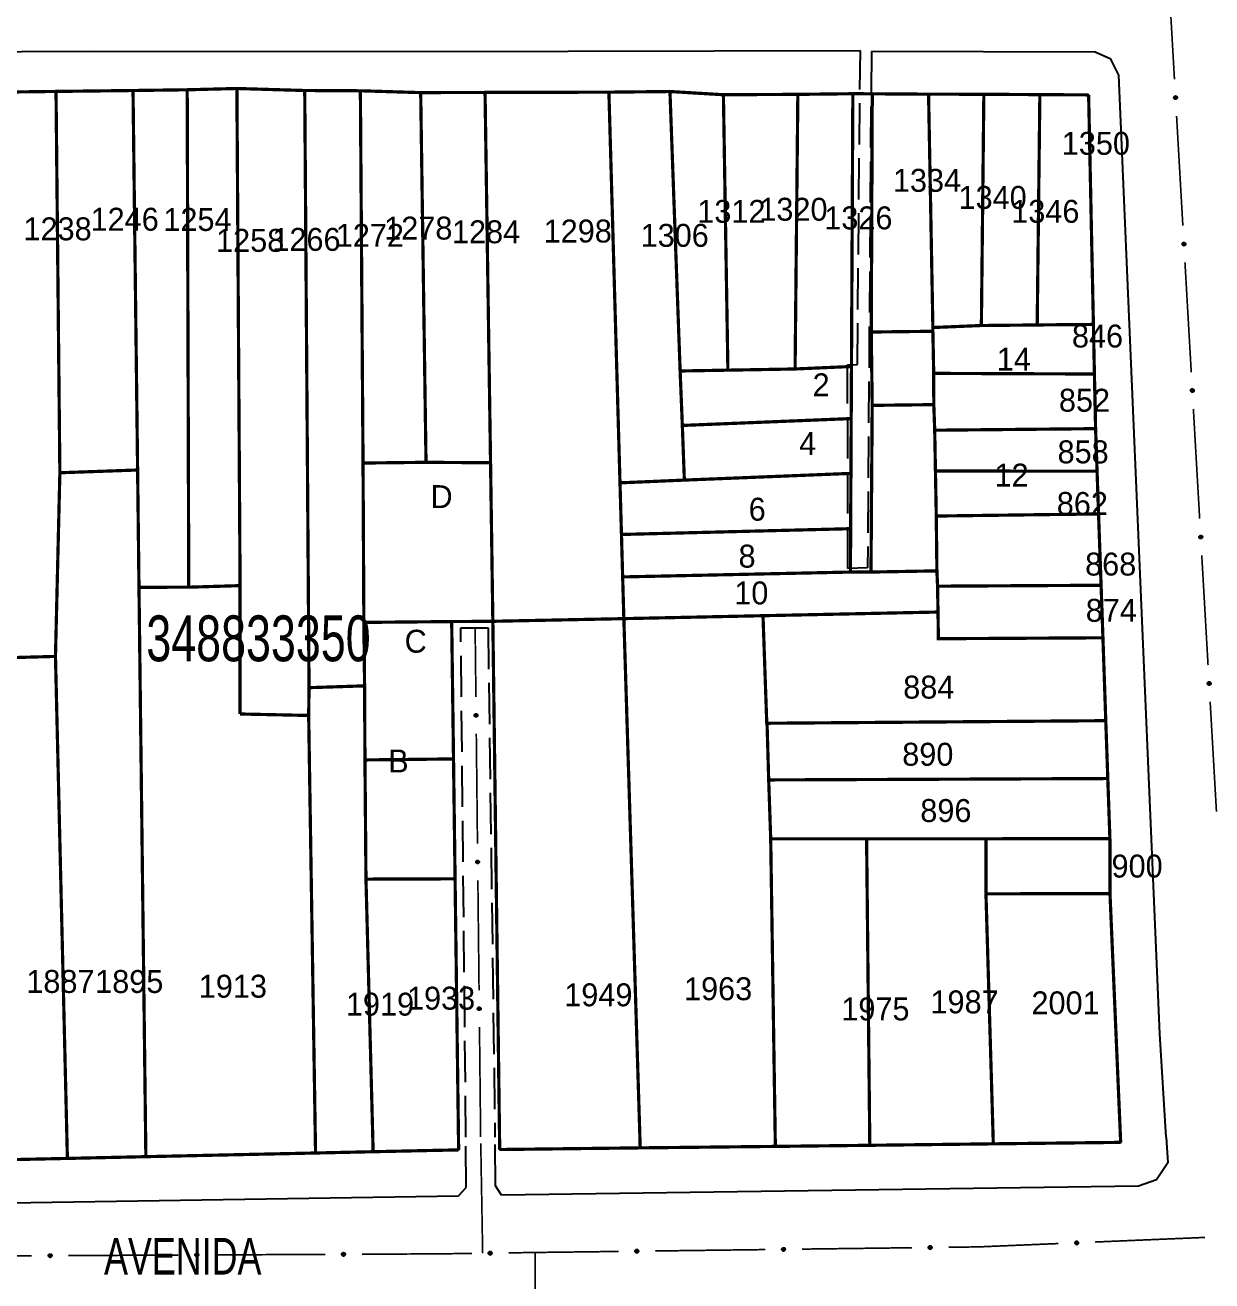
# Model space of a CAD drawing. Extents: x 202481 to 204056, y 4838981 to 4840330.
# Drawn here: x 202602.3 to 202731.7, y 4839881.9 to 4840018.8 of the extents above; entities that cross this region are included whole.
import ezdxf
from ezdxf.enums import TextEntityAlignment as Align

# ---------------------------------------------------------------- set-up
doc = ezdxf.new("R2010")
doc.units = 0
doc.header["$LTSCALE"] = 1.5
doc.header["$MEASUREMENT"] = 0
doc.linetypes.add('TRACO_11', pattern=[8, 3, -1, 3, -1])
for name, color, linetype in [('CD_MALHA_LOTES', 7, 'CONTINUOUS'), ('CD_TXT_QUADRA', 7, 'CONTINUOUS'), ('RU-QUADRA', 210, 'CONTINUOUS'), ('SV-EIXO-RUA-PAV', 20, 'CONTINUOUS'), ('SV-RUA-PAVIM', 7, 'CONTINUOUS'), ('SV-TXT-RUA-PAV', 7, 'CONTINUOUS'), ('Th_NmrPort', 1, 'CONTINUOUS')]:
    doc.layers.add(name, color=color, linetype=linetype)
doc.styles.add('ARIAL', font='ARIAL.SHX')

msp = doc.modelspace()

# ---------------------------------------------------------------- linework, layer by layer
at = {"layer": 'CD_MALHA_LOTES', "linetype": 'Continuous', "const_width": 0.35, "flags": 128}
for points in [[(202597.74, 4840011.49), (202605.63, 4840011.59)], [(202605.63, 4840011.59), (202614.03, 4840011.69)], [(202606.05, 4839970), (202605.63, 4840011.59)], [(202614.03, 4840011.69), (202619.94, 4840011.77)], [(202614.53, 4839970.3), (202614.03, 4840011.69)], [(202619.94, 4840011.77), (202625.36, 4840011.91)], [(202620.11, 4839957.52), (202619.94, 4840011.77)], [(202625.71, 4839957.69), (202625.36, 4840011.91)], [(202625.36, 4840011.91), (202632.76, 4840011.69)], [(202633.23, 4839946.56), (202632.76, 4840011.69)], [(202632.76, 4840011.69), (202638.83, 4840011.66)], [(202639.12, 4839971.06), (202638.83, 4840011.66)], [(202638.83, 4840011.66), (202645.41, 4840011.46)], [(202645.41, 4840011.46), (202652.43, 4840011.48)], [(202645.99, 4839971.14), (202645.41, 4840011.46)], [(202652.43, 4840011.48), (202665.94, 4840011.51)], [(202653.03, 4839971.09), (202652.43, 4840011.48)], [(202665.94, 4840011.51), (202672.6, 4840011.58)], [(202667.15, 4839968.9), (202665.94, 4840011.51)], [(202673.71, 4839981.1), (202672.6, 4840011.58)], [(202672.6, 4840011.58), (202678.43, 4840011.23)], [(202678.43, 4840011.23), (202686.55, 4840011.27)], [(202678.92, 4839981.19), (202678.43, 4840011.23)], [(202686.25, 4839981.32), (202686.55, 4840011.27)], [(202686.55, 4840011.27), (202692.55, 4840011.34)], [(202692.4, 4839981.59), (202692.55, 4840011.34)], [(202692.55, 4840011.34), (202694.67, 4840011.33)], [(202694.56, 4839985.35), (202694.67, 4840011.33)], [(202694.67, 4840011.33), (202700.81, 4840011.29)], [(202700.81, 4840011.29), (202701.28, 4839985.84)], [(202700.81, 4840011.29), (202706.84, 4840011.28)], [(202706.57, 4839986.06), (202706.84, 4840011.28)], [(202706.84, 4840011.28), (202712.95, 4840011.24)], [(202712.66, 4839986.12), (202712.95, 4840011.24)], [(202718.27, 4840011.21), (202712.95, 4840011.24)], [(202718.27, 4840011.21), (202718.79, 4839986.18)], [(202701.28, 4839985.43), (202694.56, 4839985.35)], [(202694.66, 4839977.35), (202694.56, 4839985.35)], [(202701.28, 4839985.84), (202706.57, 4839986.06)], [(202701.28, 4839985.84), (202701.28, 4839985.43)], [(202701.37, 4839980.84), (202701.28, 4839985.43)], [(202712.66, 4839986.12), (202706.57, 4839986.06)], [(202718.79, 4839986.18), (202712.66, 4839986.12)], [(202718.79, 4839986.18), (202718.9, 4839980.77)], [(202673.71, 4839981.1), (202678.92, 4839981.19)], [(202673.95, 4839975.16), (202673.71, 4839981.1)], [(202686.25, 4839981.32), (202678.92, 4839981.19)], [(202692.4, 4839981.59), (202686.25, 4839981.32)], [(202692.37, 4839975.91), (202692.4, 4839981.59)], [(202701.37, 4839980.84), (202718.9, 4839980.77)], [(202701.38, 4839977.43), (202701.37, 4839980.84)], [(202718.9, 4839980.77), (202719.03, 4839974.81)], [(202694.53, 4839959.17), (202694.66, 4839977.35)], [(202701.38, 4839977.43), (202694.66, 4839977.35)], [(202701.48, 4839974.64), (202701.38, 4839977.43)], [(202673.95, 4839975.16), (202692.37, 4839975.91)], [(202692.34, 4839969.93), (202692.37, 4839975.91)], [(202674.17, 4839969.2), (202673.95, 4839975.16)], [(202701.48, 4839974.64), (202719.03, 4839974.81)], [(202701.56, 4839970.19), (202701.48, 4839974.64)], [(202719.03, 4839974.81), (202719.19, 4839970.17)], [(202614.53, 4839970.3), (202606.05, 4839970)], [(202614.68, 4839957.51), (202614.53, 4839970.3)], [(202639.12, 4839971.06), (202645.99, 4839971.14)], [(202639.21, 4839953.68), (202639.12, 4839971.06)], [(202653.03, 4839971.09), (202645.99, 4839971.14)], [(202653.28, 4839953.8), (202653.03, 4839971.09)], [(202701.56, 4839970.19), (202719.19, 4839970.17)], [(202701.65, 4839965.28), (202701.56, 4839970.19)], [(202719.19, 4839970.17), (202719.35, 4839965.51)], [(202605.57, 4839949.97), (202606.05, 4839970)], [(202667.15, 4839968.9), (202674.17, 4839969.2)], [(202667.31, 4839963.27), (202667.15, 4839968.9)], [(202692.34, 4839969.93), (202674.17, 4839969.2)], [(202692.31, 4839963.9), (202692.34, 4839969.93)], [(202701.65, 4839965.28), (202719.35, 4839965.51)], [(202701.72, 4839959.3), (202701.65, 4839965.28)], [(202719.35, 4839965.51), (202719.63, 4839957.73)], [(202667.31, 4839963.27), (202692.31, 4839963.9)], [(202692.29, 4839959.17), (202692.31, 4839963.9)], [(202667.44, 4839958.64), (202667.31, 4839963.27)], [(202667.44, 4839958.64), (202692.29, 4839959.17)], [(202694.53, 4839959.17), (202694.45, 4839959.17), (202692.29, 4839959.17)], [(202701.72, 4839959.3), (202694.53, 4839959.17)], [(202701.79, 4839957.63), (202701.72, 4839959.3)], [(202667.57, 4839954.09), (202667.44, 4839958.64)], [(202614.68, 4839957.51), (202620.11, 4839957.52)], [(202615.43, 4839895.41), (202614.68, 4839957.51)], [(202625.71, 4839957.69), (202620.11, 4839957.52)], [(202625.71, 4839943.69), (202625.71, 4839957.69)], [(202701.79, 4839957.63), (202719.63, 4839957.73)], [(202701.84, 4839954.81), (202701.79, 4839957.63)], [(202719.63, 4839957.73), (202719.83, 4839952)], [(202639.21, 4839953.68), (202648.79, 4839953.77)], [(202653.28, 4839953.8), (202648.79, 4839953.77)], [(202648.79, 4839953.77), (202648.99, 4839938.79)], [(202653.28, 4839953.8), (202667.57, 4839954.09)], [(202654.01, 4839897.56), (202653.28, 4839953.8)], [(202667.57, 4839954.09), (202682.75, 4839954.41)], [(202669.32, 4839897.56), (202667.57, 4839954.09)], [(202682.75, 4839954.41), (202701.84, 4839954.81)], [(202683.19, 4839942.68), (202683.16, 4839942.68), (202682.75, 4839954.41)], [(202719.83, 4839952), (202701.88, 4839951.9), (202701.84, 4839954.81)], [(202639.29, 4839946.76), (202639.21, 4839953.68)], [(202719.83, 4839952), (202720.14, 4839942.96)], [(202597.97, 4839949.76), (202605.57, 4839949.97)], [(202606.87, 4839895.22), (202605.57, 4839949.97)], [(202633.19, 4839943.53), (202633.23, 4839946.56)], [(202633.23, 4839946.56), (202639.29, 4839946.76)], [(202639.33, 4839938.68), (202639.29, 4839946.76)], [(202633.19, 4839943.53), (202625.71, 4839943.69)], [(202633.94, 4839895.81), (202633.19, 4839943.53)], [(202683.19, 4839942.68), (202720.14, 4839942.96)], [(202720.14, 4839942.96), (202720.36, 4839936.65)], [(202683.37, 4839936.5), (202683.19, 4839942.68)], [(202639.33, 4839938.68), (202648.99, 4839938.79)], [(202639.44, 4839925.68), (202639.33, 4839938.68)], [(202648.99, 4839938.79), (202649.16, 4839925.71)], [(202683.37, 4839936.5), (202720.36, 4839936.65)], [(202683.59, 4839930.07), (202683.37, 4839936.5)], [(202720.36, 4839936.65), (202720.59, 4839930.09)], [(202684.08, 4839897.56), (202683.59, 4839930.07)], [(202694.05, 4839930.08), (202707.07, 4839930.08)], [(202694.05, 4839930.08), (202694.39, 4839897.56)], [(202707.07, 4839930.08), (202720.59, 4839930.09)], [(202707.07, 4839924.08), (202707.07, 4839930.08)], [(202720.59, 4839930.09), (202720.6, 4839924.09)], [(202639.44, 4839925.68), (202649.16, 4839925.71)], [(202640.18, 4839897.56), (202639.44, 4839925.68)], [(202649.16, 4839925.71), (202649.53, 4839897.56)], [(202707.07, 4839924.08), (202720.6, 4839924.09)], [(202707.85, 4839897.56), (202707.07, 4839924.08)], [(202720.6, 4839924.09), (202721.765355, 4839896.969947)], [(202640.22, 4839895.95), (202640.18, 4839897.56)], [(202649.53, 4839897.56), (202649.55, 4839896.15)], [(202654.03, 4839896.19), (202654.01, 4839897.56)], [(202669.35, 4839896.37), (202669.32, 4839897.56)], [(202684.1, 4839896.53), (202684.08, 4839897.56)], [(202694.39, 4839897.56), (202694.4, 4839896.65)], [(202707.87, 4839896.81), (202707.85, 4839897.56)], [(202669.35, 4839896.37), (202654.03, 4839896.19)], [(202684.1, 4839896.53), (202669.35, 4839896.37)], [(202694.4, 4839896.65), (202684.1, 4839896.53)], [(202707.87, 4839896.81), (202694.4, 4839896.65)], [(202721.765355, 4839896.969947), (202707.87, 4839896.81)], [(202606.87, 4839895.22), (202598.21, 4839895.03)], [(202615.43, 4839895.41), (202606.87, 4839895.22)], [(202633.94, 4839895.81), (202615.43, 4839895.41)], [(202640.22, 4839895.95), (202633.94, 4839895.81)], [(202649.55, 4839896.15), (202640.22, 4839895.95)]]:
    msp.add_lwpolyline(points, dxfattribs=at)
at = {"layer": 'CD_MALHA_LOTES', "linetype": 'Continuous'}
msp.add_lwpolyline([(202683.59, 4839930.07, 0.35, 0.35, 0), (202694.05, 4839930.08, 0.35, 0.35, 0)], format="xyseb", dxfattribs=at)
at = {"layer": 'RU-QUADRA', "linetype": 'Continuous', "const_width": 0.18, "flags": 128}
msp.add_lwpolyline([(202597.74, 4840011.49), (202605.63, 4840011.59), (202614.03, 4840011.69), (202619.94, 4840011.77), (202625.36, 4840011.91), (202632.76, 4840011.69), (202638.83, 4840011.66), (202645.41, 4840011.46), (202652.43, 4840011.48), (202665.94, 4840011.51), (202672.6, 4840011.58), (202678.43, 4840011.23), (202686.55, 4840011.27), (202692.55, 4840011.35), (202694.68, 4840011.35), (202700.81, 4840011.29), (202706.84, 4840011.28), (202712.95, 4840011.24), (202718.27, 4840011.21), (202718.79, 4839986.18), (202718.9, 4839980.77), (202719.03, 4839974.81), (202719.19, 4839970.17), (202719.35, 4839965.51), (202719.63, 4839957.73), (202719.83, 4839952), (202720.14, 4839942.96), (202720.36, 4839936.65), (202720.59, 4839930.09), (202720.6, 4839924.09), (202721.74, 4839897.56), (202721.77, 4839896.97), (202707.87, 4839896.81), (202694.4, 4839896.65), (202684.1, 4839896.53), (202669.35, 4839896.37), (202654.03, 4839896.19), (202654.01, 4839897.56), (202653.28, 4839953.8), (202648.79, 4839953.77), (202648.99, 4839938.79), (202649.16, 4839925.71), (202649.53, 4839897.56), (202649.55, 4839896.15), (202640.22, 4839895.95), (202633.94, 4839895.81), (202615.43, 4839895.41), (202606.87, 4839895.22), (202598.21, 4839895.03)], dxfattribs=at)
at = {"layer": 'SV-EIXO-RUA-PAV', "const_width": 0.18}
for points in [[(202727.12, 4840021.86), (202727.633272, 4840012.91025)], [(202727.862298, 4840008.916812), (202728.549375, 4839996.936498)], [(202728.7784, 4839992.94306), (202729.465477, 4839980.962746)], [(202729.694503, 4839976.969308), (202730.381579, 4839964.988993)], [(202730.610605, 4839960.995555), (202731.297682, 4839949.015241)], [(202651.355761, 4839952.54679), (202651.35, 4839953.08)], [(202651.431392, 4839945.547198), (202651.355761, 4839952.54679)], [(202731.526707, 4839945.021803), (202732.213784, 4839933.041489)], [(202651.604261, 4839929.548132), (202651.474609, 4839941.547432)], [(202651.777131, 4839913.549066), (202651.647478, 4839925.548366)], [(202651.95, 4839897.55), (202651.820348, 4839909.5493)], [(202652.17, 4839884.88), (202651.961665, 4839896.878191)], [(202686.986294, 4839885.327093), (202698.985339, 4839885.478479)], [(202702.985021, 4839885.528941), (202705.984782, 4839885.566788)], [(202705.984782, 4839885.566788), (202706.24, 4839885.57)], [(202706.24, 4839885.57), (202714.977138, 4839885.935062)], [(202718.973651, 4839886.102048), (202730.96319, 4839886.603004)], [(202590.990287, 4839884.549466), (202602.990159, 4839884.604854)], [(202606.990117, 4839884.623316), (202618.989989, 4839884.678704)], [(202622.989946, 4839884.697167), (202634.989819, 4839884.752555)], [(202638.989776, 4839884.771018), (202646.989691, 4839884.807943)], [(202646.989691, 4839884.807943), (202647.44, 4839884.81)], [(202647.44, 4839884.81), (202650.98932, 4839884.86095)], [(202654.988908, 4839884.918363), (202656.988702, 4839884.947069)], [(202656.988702, 4839884.947069), (202657.89, 4839884.96)], [(202657.89, 4839884.96), (202666.987885, 4839885.074784)], [(202657.89, 4839884.96), (202657.89, 4839875.96)], [(202670.987567, 4839885.125245), (202682.986612, 4839885.276631)]]:
    msp.add_lwpolyline(points, dxfattribs=at)
at = {"layer": 'SV-EIXO-RUA-PAV'}
for points in [[(202727.849459, 4840011.063278), (202727.886423, 4840011.031252), (202727.911643, 4840010.996169), (202727.924256, 4840010.960853), (202727.927264, 4840010.926739), (202727.926411, 4840010.891493), (202727.91771, 4840010.856146), (202727.899364, 4840010.819055), (202727.867497, 4840010.781749), (202727.82986, 4840010.758276), (202727.795898, 4840010.744058), (202727.760507, 4840010.738873), (202727.72628, 4840010.740276), (202727.689864, 4840010.750527), (202727.652457, 4840010.769487), (202727.61572, 4840010.802437), (202727.591231, 4840010.837002), (202727.579928, 4840010.871481), (202727.574941, 4840010.907094), (202727.576243, 4840010.943068), (202727.584984, 4840010.977715), (202727.604141, 4840011.015344), (202727.637143, 4840011.051172), (202727.671338, 4840011.075991), (202727.70565, 4840011.087775), (202727.740822, 4840011.091895), (202727.776184, 4840011.091469), (202727.812079, 4840011.084202), (202727.849459, 4840011.063278)], [(202728.765561, 4839995.089526), (202728.802525, 4839995.0575), (202728.827745, 4839995.022417), (202728.840358, 4839994.987101), (202728.843366, 4839994.952987), (202728.842513, 4839994.91774), (202728.833812, 4839994.882394), (202728.815466, 4839994.845303), (202728.7836, 4839994.807997), (202728.745962, 4839994.784524), (202728.712, 4839994.770306), (202728.676609, 4839994.765121), (202728.642383, 4839994.766524), (202728.605966, 4839994.776775), (202728.568559, 4839994.795735), (202728.531822, 4839994.828685), (202728.507333, 4839994.86325), (202728.49603, 4839994.897729), (202728.491043, 4839994.933342), (202728.492345, 4839994.969316), (202728.501086, 4839995.003963), (202728.520243, 4839995.041592), (202728.553246, 4839995.07742), (202728.587441, 4839995.102239), (202728.621752, 4839995.114022), (202728.656924, 4839995.118143), (202728.692286, 4839995.117717), (202728.728181, 4839995.11045), (202728.765561, 4839995.089526)], [(202729.681663, 4839979.115774), (202729.718627, 4839979.083748), (202729.743848, 4839979.048665), (202729.75646, 4839979.013349), (202729.759468, 4839978.979235), (202729.758615, 4839978.943988), (202729.749915, 4839978.908642), (202729.731568, 4839978.871551), (202729.699702, 4839978.834245), (202729.662064, 4839978.810772), (202729.628103, 4839978.796554), (202729.592711, 4839978.791369), (202729.558485, 4839978.792772), (202729.522068, 4839978.803023), (202729.484661, 4839978.821983), (202729.447924, 4839978.854933), (202729.423435, 4839978.889498), (202729.412133, 4839978.923977), (202729.407145, 4839978.95959), (202729.408448, 4839978.995564), (202729.417188, 4839979.030211), (202729.436345, 4839979.067839), (202729.469348, 4839979.103668), (202729.503543, 4839979.128486), (202729.537855, 4839979.14027), (202729.573026, 4839979.144391), (202729.608389, 4839979.143965), (202729.644284, 4839979.136698), (202729.681663, 4839979.115774)], [(202730.597765, 4839963.142022), (202730.63473, 4839963.109996), (202730.65995, 4839963.074912), (202730.672563, 4839963.039597), (202730.675571, 4839963.005483), (202730.674717, 4839962.970236), (202730.666017, 4839962.93489), (202730.647671, 4839962.897799), (202730.615804, 4839962.860493), (202730.578167, 4839962.83702), (202730.544205, 4839962.822802), (202730.508814, 4839962.817617), (202730.474587, 4839962.819019), (202730.438171, 4839962.829271), (202730.400764, 4839962.84823), (202730.364027, 4839962.881181), (202730.339537, 4839962.915746), (202730.328235, 4839962.950225), (202730.323248, 4839962.985838), (202730.32455, 4839963.021812), (202730.333291, 4839963.056459), (202730.352447, 4839963.094087), (202730.38545, 4839963.129916), (202730.419645, 4839963.154734), (202730.453957, 4839963.166518), (202730.489129, 4839963.170639), (202730.524491, 4839963.170213), (202730.560386, 4839963.162946), (202730.597765, 4839963.142022)], [(202731.513868, 4839947.16827), (202731.550832, 4839947.136244), (202731.576052, 4839947.10116), (202731.588665, 4839947.065845), (202731.591673, 4839947.031731), (202731.59082, 4839946.996484), (202731.582119, 4839946.961138), (202731.563773, 4839946.924047), (202731.531907, 4839946.886741), (202731.494269, 4839946.863267), (202731.460307, 4839946.84905), (202731.424916, 4839946.843865), (202731.39069, 4839946.845267), (202731.354273, 4839946.855519), (202731.316866, 4839946.874478), (202731.280129, 4839946.907429), (202731.25564, 4839946.941994), (202731.244337, 4839946.976473), (202731.23935, 4839947.012086), (202731.240652, 4839947.048059), (202731.249393, 4839947.082707), (202731.26855, 4839947.120335), (202731.301552, 4839947.156164), (202731.335748, 4839947.180982), (202731.370059, 4839947.192766), (202731.405231, 4839947.196887), (202731.440593, 4839947.196461), (202731.476488, 4839947.189194), (202731.513868, 4839947.16827)], [(202651.344479, 4839943.402454), (202651.309042, 4839943.436163), (202651.28548, 4839943.47238), (202651.274522, 4839943.508244), (202651.273102, 4839943.542461), (202651.275592, 4839943.577629), (202651.285925, 4839943.612533), (202651.305976, 4839943.648732), (202651.339541, 4839943.684517), (202651.378229, 4839943.706216), (202651.412814, 4839943.71884), (202651.448408, 4839943.722375), (202651.482532, 4839943.719384), (202651.518434, 4839943.707451), (202651.554919, 4839943.686774), (202651.590085, 4839943.652152), (202651.612942, 4839943.616487), (202651.62263, 4839943.581519), (202651.625957, 4839943.545713), (202651.622985, 4839943.509839), (202651.612644, 4839943.475635), (202651.591759, 4839943.438937), (202651.557127, 4839943.404681), (202651.521816, 4839943.381478), (202651.486994, 4839943.371302), (202651.451668, 4839943.36882), (202651.416364, 4839943.370888), (202651.380845, 4839943.379815), (202651.344479, 4839943.402454)], [(202651.517348, 4839927.403387), (202651.481912, 4839927.437097), (202651.458349, 4839927.473314), (202651.447391, 4839927.509178), (202651.445971, 4839927.543394), (202651.448461, 4839927.578563), (202651.458795, 4839927.613467), (202651.478845, 4839927.649666), (202651.51241, 4839927.685451), (202651.551098, 4839927.70715), (202651.585684, 4839927.719774), (202651.621278, 4839927.723309), (202651.655402, 4839927.720318), (202651.691303, 4839927.708385), (202651.727788, 4839927.687708), (202651.762955, 4839927.653086), (202651.785811, 4839927.617421), (202651.7955, 4839927.582453), (202651.798827, 4839927.546647), (202651.795854, 4839927.510773), (202651.785513, 4839927.476569), (202651.764628, 4839927.439871), (202651.729996, 4839927.405615), (202651.694685, 4839927.382412), (202651.659863, 4839927.372235), (202651.624538, 4839927.369754), (202651.589233, 4839927.371822), (202651.553715, 4839927.380749), (202651.517348, 4839927.403387)], [(202651.690218, 4839911.404321), (202651.654781, 4839911.43803), (202651.631219, 4839911.474248), (202651.62026, 4839911.510112), (202651.618841, 4839911.544328), (202651.621331, 4839911.579497), (202651.631664, 4839911.614401), (202651.651714, 4839911.6506), (202651.68528, 4839911.686384), (202651.723968, 4839911.708084), (202651.758553, 4839911.720708), (202651.794147, 4839911.724243), (202651.828271, 4839911.721251), (202651.864172, 4839911.709319), (202651.900658, 4839911.688642), (202651.935824, 4839911.65402), (202651.958681, 4839911.618354), (202651.968369, 4839911.583387), (202651.971696, 4839911.547581), (202651.968724, 4839911.511707), (202651.958382, 4839911.477503), (202651.937498, 4839911.440805), (202651.902866, 4839911.406549), (202651.867554, 4839911.383346), (202651.832732, 4839911.373169), (202651.797407, 4839911.370688), (202651.762103, 4839911.372756), (202651.726584, 4839911.381683), (202651.690218, 4839911.404321)], [(202684.841395, 4839885.410122), (202684.87504, 4839885.445619), (202684.911215, 4839885.469247), (202684.947059, 4839885.48027), (202684.981273, 4839885.481752), (202685.016446, 4839885.479326), (202685.051368, 4839885.469055), (202685.087603, 4839885.449071), (202685.123449, 4839885.41557), (202685.145218, 4839885.376922), (202685.157905, 4839885.342359), (202685.161505, 4839885.306772), (202685.158575, 4839885.272642), (202685.146707, 4839885.23672), (202685.126096, 4839885.200197), (202685.091538, 4839885.164968), (202685.055914, 4839885.142047), (202685.020964, 4839885.132295), (202684.985164, 4839885.128903), (202684.949285, 4839885.131811), (202684.915062, 4839885.14209), (202684.878327, 4839885.162908), (202684.844008, 4839885.197478), (202684.820741, 4839885.232747), (202684.810501, 4839885.267551), (202684.807956, 4839885.302871), (202684.80996, 4839885.338179), (202684.818823, 4839885.373714), (202684.841395, 4839885.410122)], [(202700.840122, 4839885.61197), (202700.873767, 4839885.647467), (202700.909942, 4839885.671095), (202700.945785, 4839885.682118), (202700.979999, 4839885.6836), (202701.015173, 4839885.681173), (202701.050095, 4839885.670903), (202701.08633, 4839885.650919), (202701.122176, 4839885.617418), (202701.143945, 4839885.57877), (202701.156632, 4839885.544207), (202701.160231, 4839885.50862), (202701.157302, 4839885.47449), (202701.145434, 4839885.438567), (202701.124823, 4839885.402045), (202701.090265, 4839885.366816), (202701.054641, 4839885.343895), (202701.019691, 4839885.334143), (202700.983891, 4839885.330751), (202700.948012, 4839885.333659), (202700.913789, 4839885.343938), (202700.877054, 4839885.364756), (202700.842735, 4839885.399326), (202700.819468, 4839885.434595), (202700.809228, 4839885.469399), (202700.806682, 4839885.504719), (202700.808687, 4839885.540027), (202700.817549, 4839885.575562), (202700.840122, 4839885.61197)], [(202716.827244, 4839886.122541), (202716.85984, 4839886.159004), (202716.895311, 4839886.183676), (202716.930819, 4839886.195739), (202716.964975, 4839886.198217), (202717.000204, 4839886.196817), (202717.035411, 4839886.187568), (202717.072213, 4839886.168648), (202717.109019, 4839886.136206), (202717.131905, 4839886.098209), (202717.145594, 4839886.06403), (202717.150229, 4839886.028563), (202717.148295, 4839885.994362), (202717.137479, 4839885.958109), (202717.117941, 4839885.921001), (202717.084424, 4839885.88478), (202717.049483, 4839885.860831), (202717.014833, 4839885.850065), (202716.979147, 4839885.845631), (202716.943197, 4839885.847492), (202716.90869, 4839885.85677), (202716.871364, 4839885.876509), (202716.836052, 4839885.910064), (202716.811767, 4839885.94464), (202716.800518, 4839885.979131), (202716.796944, 4839886.014362), (202716.797919, 4839886.049714), (202716.805742, 4839886.085491), (202716.827244, 4839886.122541)], [(202604.845951, 4839884.723501), (202604.879879, 4839884.758728), (202604.916241, 4839884.782066), (202604.952172, 4839884.792802), (202604.986397, 4839884.79401), (202605.02155, 4839884.791302), (202605.056389, 4839884.780753), (202605.092463, 4839884.760479), (202605.128039, 4839884.726693), (202605.149499, 4839884.687872), (202605.161909, 4839884.653209), (202605.165223, 4839884.617594), (202605.162021, 4839884.583489), (202605.149866, 4839884.547662), (202605.128963, 4839884.511305), (202605.094124, 4839884.476354), (202605.058318, 4839884.453719), (202605.023292, 4839884.444247), (202604.987466, 4839884.441141), (202604.951611, 4839884.444336), (202604.917472, 4839884.454889), (202604.880904, 4839884.476), (202604.846863, 4839884.510843), (202604.823879, 4839884.546297), (202604.813918, 4839884.581182), (202604.811654, 4839884.616522), (202604.813942, 4839884.651813), (202604.823088, 4839884.687275), (202604.845951, 4839884.723501)], [(202620.845781, 4839884.797352), (202620.879708, 4839884.832579), (202620.916071, 4839884.855917), (202620.952002, 4839884.866653), (202620.986227, 4839884.867861), (202621.021379, 4839884.865153), (202621.056219, 4839884.854604), (202621.092293, 4839884.83433), (202621.127869, 4839884.800544), (202621.149328, 4839884.761723), (202621.161738, 4839884.72706), (202621.165053, 4839884.691444), (202621.16185, 4839884.657339), (202621.149695, 4839884.621513), (202621.128793, 4839884.585156), (202621.093954, 4839884.550205), (202621.058148, 4839884.527569), (202621.023121, 4839884.518098), (202620.987295, 4839884.514992), (202620.95144, 4839884.518187), (202620.917301, 4839884.528739), (202620.880733, 4839884.549851), (202620.846692, 4839884.584694), (202620.823708, 4839884.620148), (202620.813747, 4839884.655033), (202620.811484, 4839884.690373), (202620.813771, 4839884.725663), (202620.822918, 4839884.761126), (202620.845781, 4839884.797352)], [(202636.84561, 4839884.871203), (202636.879538, 4839884.90643), (202636.915901, 4839884.929768), (202636.951831, 4839884.940504), (202636.986056, 4839884.941712), (202637.021209, 4839884.939004), (202637.056048, 4839884.928455), (202637.092122, 4839884.908181), (202637.127698, 4839884.874395), (202637.149158, 4839884.835573), (202637.161568, 4839884.80091), (202637.164882, 4839884.765295), (202637.16168, 4839884.73119), (202637.149525, 4839884.695364), (202637.128623, 4839884.659007), (202637.093784, 4839884.624056), (202637.057978, 4839884.60142), (202637.022951, 4839884.591948), (202636.987125, 4839884.588843), (202636.95127, 4839884.592037), (202636.917131, 4839884.60259), (202636.880563, 4839884.623701), (202636.846522, 4839884.658545), (202636.823538, 4839884.693999), (202636.813577, 4839884.728883), (202636.811314, 4839884.764223), (202636.813601, 4839884.799514), (202636.822747, 4839884.834977), (202636.84561, 4839884.871203)], [(202652.843869, 4839884.997663), (202652.877452, 4839885.033219), (202652.913585, 4839885.05691), (202652.94941, 4839885.067995), (202652.983621, 4839885.069536), (202653.018799, 4839885.067171), (202653.053739, 4839885.056961), (202653.090009, 4839885.03704), (202653.125912, 4839885.003602), (202653.147749, 4839884.964991), (202653.160496, 4839884.930451), (202653.164157, 4839884.89487), (202653.161287, 4839884.860735), (202653.149481, 4839884.824792), (202653.128934, 4839884.788233), (202653.094437, 4839884.752944), (202653.058853, 4839884.729961), (202653.02392, 4839884.720149), (202652.988126, 4839884.716695), (202652.952242, 4839884.71954), (202652.918002, 4839884.729759), (202652.88123, 4839884.750514), (202652.846851, 4839884.785024), (202652.823523, 4839884.820253), (202652.813223, 4839884.855038), (202652.810615, 4839884.890355), (202652.812559, 4839884.925666), (202652.821359, 4839884.961216), (202652.843869, 4839884.997663)], [(202668.842668, 4839885.208274), (202668.876313, 4839885.243771), (202668.912488, 4839885.267399), (202668.948332, 4839885.278422), (202668.982546, 4839885.279904), (202669.017719, 4839885.277478), (202669.052642, 4839885.267207), (202669.088877, 4839885.247223), (202669.124722, 4839885.213722), (202669.146491, 4839885.175074), (202669.159179, 4839885.140511), (202669.162778, 4839885.104924), (202669.159848, 4839885.070794), (202669.14798, 4839885.034872), (202669.127369, 4839884.998349), (202669.092811, 4839884.96312), (202669.057187, 4839884.940199), (202669.022238, 4839884.930447), (202668.986438, 4839884.927055), (202668.950558, 4839884.929963), (202668.916336, 4839884.940242), (202668.8796, 4839884.96106), (202668.845281, 4839884.99563), (202668.822015, 4839885.030899), (202668.811775, 4839885.065703), (202668.809229, 4839885.101023), (202668.811234, 4839885.136331), (202668.820096, 4839885.171866), (202668.842668, 4839885.208274)]]:
    msp.add_lwpolyline(points, close=True, dxfattribs=at)
for points in [[(202727.576243, 4840010.943068), (202727.591231, 4840010.837002)], [(202727.581496, 4840010.956095), (202727.602619, 4840010.826097)], [(202727.584984, 4840010.977715), (202727.61572, 4840010.802437)], [(202727.597253, 4840010.991168), (202727.633181, 4840010.793681)], [(202727.604141, 4840011.015344), (202727.652457, 4840010.769487)], [(202727.622389, 4840011.029512), (202727.670475, 4840010.763017)], [(202727.637143, 4840011.051172), (202727.689864, 4840010.750527)], [(202727.653365, 4840011.061357), (202727.706754, 4840010.750063)], [(202727.671338, 4840011.075991), (202727.72628, 4840010.740276)], [(202727.687925, 4840011.078374), (202727.74272, 4840010.742559)], [(202727.70565, 4840011.087775), (202727.760507, 4840010.738873)], [(202727.722954, 4840011.087217), (202727.775493, 4840010.743071)], [(202727.740822, 4840011.091895), (202727.795898, 4840010.744058)], [(202727.759814, 4840011.087964), (202727.814374, 4840010.756235)], [(202727.776184, 4840011.091469), (202727.82986, 4840010.758276)], [(202727.794261, 4840011.083105), (202727.848856, 4840010.774614)], [(202727.812079, 4840011.084202), (202727.867497, 4840010.781749)], [(202727.829022, 4840011.072798), (202727.881351, 4840010.803813)], [(202727.849459, 4840011.063278), (202727.899364, 4840010.819055)], [(202727.868884, 4840011.045015), (202727.907693, 4840010.84496)], [(202727.886423, 4840011.031252), (202727.91771, 4840010.856146)], [(202727.900886, 4840011.011315), (202727.920569, 4840010.882601)], [(202727.911643, 4840010.996169), (202727.926411, 4840010.891493)], [(202728.492345, 4839994.969316), (202728.507333, 4839994.86325)], [(202728.497599, 4839994.982343), (202728.518722, 4839994.852345)], [(202728.501086, 4839995.003963), (202728.531822, 4839994.828685)], [(202728.513355, 4839995.017416), (202728.549283, 4839994.819929)], [(202728.520243, 4839995.041592), (202728.568559, 4839994.795735)], [(202728.538491, 4839995.05576), (202728.586577, 4839994.789265)], [(202728.553246, 4839995.07742), (202728.605966, 4839994.776775)], [(202728.569467, 4839995.087605), (202728.622856, 4839994.776311)], [(202728.587441, 4839995.102239), (202728.642383, 4839994.766524)], [(202728.604027, 4839995.104622), (202728.658822, 4839994.768807)], [(202728.621752, 4839995.114022), (202728.676609, 4839994.765121)], [(202728.639056, 4839995.113464), (202728.691595, 4839994.769319)], [(202728.656924, 4839995.118143), (202728.712, 4839994.770306)], [(202728.675916, 4839995.114212), (202728.730477, 4839994.782483)], [(202728.692286, 4839995.117717), (202728.745962, 4839994.784524)], [(202728.710364, 4839995.109353), (202728.764958, 4839994.800862)], [(202728.728181, 4839995.11045), (202728.7836, 4839994.807997)], [(202728.745124, 4839995.099046), (202728.797453, 4839994.830061)], [(202728.765561, 4839995.089526), (202728.815466, 4839994.845303)], [(202728.784987, 4839995.071263), (202728.823795, 4839994.871208)], [(202728.802525, 4839995.0575), (202728.833812, 4839994.882394)], [(202728.816988, 4839995.037563), (202728.836671, 4839994.908849)], [(202728.827745, 4839995.022417), (202728.842513, 4839994.91774)], [(202729.408448, 4839978.995564), (202729.423435, 4839978.889498)], [(202729.413701, 4839979.008591), (202729.434824, 4839978.878593)], [(202729.417188, 4839979.030211), (202729.447924, 4839978.854933)], [(202729.429457, 4839979.043664), (202729.465385, 4839978.846176)], [(202729.436345, 4839979.067839), (202729.484661, 4839978.821983)], [(202729.454594, 4839979.082008), (202729.50268, 4839978.815513)], [(202729.469348, 4839979.103668), (202729.522068, 4839978.803023)], [(202729.48557, 4839979.113853), (202729.538958, 4839978.802559)], [(202729.503543, 4839979.128486), (202729.558485, 4839978.792772)], [(202729.52013, 4839979.13087), (202729.574925, 4839978.795054)], [(202729.537855, 4839979.14027), (202729.592711, 4839978.791369)], [(202729.555158, 4839979.139712), (202729.607698, 4839978.795567)], [(202729.573026, 4839979.144391), (202729.628103, 4839978.796554)], [(202729.592018, 4839979.140459), (202729.646579, 4839978.808731)], [(202729.608389, 4839979.143965), (202729.662064, 4839978.810772)], [(202729.626466, 4839979.135601), (202729.681061, 4839978.82711)], [(202729.644284, 4839979.136698), (202729.699702, 4839978.834245)], [(202729.661226, 4839979.125294), (202729.713555, 4839978.856309)], [(202729.681663, 4839979.115774), (202729.731568, 4839978.871551)], [(202729.701089, 4839979.097511), (202729.739897, 4839978.897456)], [(202729.718627, 4839979.083748), (202729.749915, 4839978.908642)], [(202729.73309, 4839979.063811), (202729.752773, 4839978.935097)], [(202729.743848, 4839979.048665), (202729.758615, 4839978.943988)], [(202730.32455, 4839963.021812), (202730.339537, 4839962.915746)], [(202730.329803, 4839963.034839), (202730.350926, 4839962.904841)], [(202730.333291, 4839963.056459), (202730.364027, 4839962.881181)], [(202730.34556, 4839963.069911), (202730.381487, 4839962.872424)], [(202730.352447, 4839963.094087), (202730.400764, 4839962.84823)], [(202730.370696, 4839963.108256), (202730.418782, 4839962.841761)], [(202730.38545, 4839963.129916), (202730.438171, 4839962.829271)], [(202730.401672, 4839963.140101), (202730.455061, 4839962.828807)], [(202730.419645, 4839963.154734), (202730.474587, 4839962.819019)], [(202730.436232, 4839963.157117), (202730.491027, 4839962.821302)], [(202730.453957, 4839963.166518), (202730.508814, 4839962.817617)], [(202730.471261, 4839963.16596), (202730.5238, 4839962.821815)], [(202730.489129, 4839963.170639), (202730.544205, 4839962.822802)], [(202730.50812, 4839963.166707), (202730.562681, 4839962.834979)], [(202730.524491, 4839963.170213), (202730.578167, 4839962.83702)], [(202730.542568, 4839963.161849), (202730.597163, 4839962.853358)], [(202730.560386, 4839963.162946), (202730.615804, 4839962.860493)], [(202730.577328, 4839963.151542), (202730.629658, 4839962.882557)], [(202730.597765, 4839963.142022), (202730.647671, 4839962.897799)], [(202730.617191, 4839963.123759), (202730.656, 4839962.923704)], [(202730.63473, 4839963.109996), (202730.666017, 4839962.93489)], [(202730.649193, 4839963.090059), (202730.668875, 4839962.961345)], [(202730.65995, 4839963.074912), (202730.674717, 4839962.970236)], [(202731.240652, 4839947.048059), (202731.25564, 4839946.941994)], [(202731.245905, 4839947.061087), (202731.267029, 4839946.931089)], [(202731.249393, 4839947.082707), (202731.280129, 4839946.907429)], [(202731.261662, 4839947.096159), (202731.29759, 4839946.898672)], [(202731.26855, 4839947.120335), (202731.316866, 4839946.874478)], [(202731.286798, 4839947.134504), (202731.334884, 4839946.868009)], [(202731.301552, 4839947.156164), (202731.354273, 4839946.855519)], [(202731.317774, 4839947.166349), (202731.371163, 4839946.855055)], [(202731.335748, 4839947.180982), (202731.39069, 4839946.845267)], [(202731.352334, 4839947.183365), (202731.407129, 4839946.84755)], [(202731.370059, 4839947.192766), (202731.424916, 4839946.843865)], [(202731.387363, 4839947.192208), (202731.439902, 4839946.848063)], [(202731.405231, 4839947.196887), (202731.460307, 4839946.84905)], [(202731.424223, 4839947.192955), (202731.478783, 4839946.861227)], [(202731.440593, 4839947.196461), (202731.494269, 4839946.863267)], [(202731.45867, 4839947.188097), (202731.513265, 4839946.879606)], [(202731.476488, 4839947.189194), (202731.531907, 4839946.886741)], [(202731.493431, 4839947.17779), (202731.54576, 4839946.908805)], [(202731.513868, 4839947.16827), (202731.563773, 4839946.924047)], [(202731.533293, 4839947.150007), (202731.572102, 4839946.949952)], [(202731.550832, 4839947.136244), (202731.582119, 4839946.961138)], [(202731.565295, 4839947.116306), (202731.584978, 4839946.987593)], [(202731.576052, 4839947.10116), (202731.59082, 4839946.996484)], [(202651.28548, 4839943.47238), (202651.275592, 4839943.577629)], [(202651.295521, 4839943.456751), (202651.281841, 4839943.58624)], [(202651.309042, 4839943.436163), (202651.285925, 4839943.612533)], [(202651.325922, 4839943.421599), (202651.296452, 4839943.623242)], [(202651.344479, 4839943.402454), (202651.305976, 4839943.648732)], [(202651.364451, 4839943.391994), (202651.324677, 4839943.663121)], [(202651.380845, 4839943.379815), (202651.339541, 4839943.684517)], [(202651.398695, 4839943.380083), (202651.358494, 4839943.690778)], [(202651.416364, 4839943.370888), (202651.378229, 4839943.706216)], [(202651.43288, 4839943.373629), (202651.393792, 4839943.707535)], [(202651.451668, 4839943.36882), (202651.412814, 4839943.71884)], [(202651.469734, 4839943.372663), (202651.433243, 4839943.718878)], [(202651.486994, 4839943.371302), (202651.448408, 4839943.722375)], [(202651.505136, 4839943.379869), (202651.466004, 4839943.717867)], [(202651.521816, 4839943.381478), (202651.482532, 4839943.719384)], [(202651.540449, 4839943.395261), (202651.501583, 4839943.708699)], [(202651.557127, 4839943.404681), (202651.518434, 4839943.707451)], [(202651.572872, 4839943.425632), (202651.537221, 4839943.694074)], [(202651.591759, 4839943.438937), (202651.554919, 4839943.686774)], [(202651.599763, 4839943.462767), (202651.57305, 4839943.66171)], [(202651.612644, 4839943.475635), (202651.590085, 4839943.652152)], [(202651.617132, 4839943.49707), (202651.602072, 4839943.627909)], [(202651.622985, 4839943.509839), (202651.612942, 4839943.616487)], [(202651.458349, 4839927.473314), (202651.448461, 4839927.578563)], [(202651.468391, 4839927.457684), (202651.45471, 4839927.587174)], [(202651.481912, 4839927.437097), (202651.458795, 4839927.613467)], [(202651.498792, 4839927.422533), (202651.469321, 4839927.624176)], [(202651.517348, 4839927.403387), (202651.478845, 4839927.649666)], [(202651.537321, 4839927.392928), (202651.497547, 4839927.664054)], [(202651.553715, 4839927.380749), (202651.51241, 4839927.685451)], [(202651.571564, 4839927.381017), (202651.531363, 4839927.691712)], [(202651.589233, 4839927.371822), (202651.551098, 4839927.70715)], [(202651.605749, 4839927.374563), (202651.566662, 4839927.708468)], [(202651.624538, 4839927.369754), (202651.585684, 4839927.719774)], [(202651.642604, 4839927.373597), (202651.606113, 4839927.719812)], [(202651.659863, 4839927.372235), (202651.621278, 4839927.723309)], [(202651.678006, 4839927.380802), (202651.638874, 4839927.718801)], [(202651.694685, 4839927.382412), (202651.655402, 4839927.720318)], [(202651.713319, 4839927.396195), (202651.674453, 4839927.709633)], [(202651.729996, 4839927.405615), (202651.691303, 4839927.708385)], [(202651.745741, 4839927.426566), (202651.71009, 4839927.695008)], [(202651.764628, 4839927.439871), (202651.727788, 4839927.687708)], [(202651.772632, 4839927.463701), (202651.74592, 4839927.662644)], [(202651.785513, 4839927.476569), (202651.762955, 4839927.653086)], [(202651.790001, 4839927.498004), (202651.774941, 4839927.628843)], [(202651.795854, 4839927.510773), (202651.785811, 4839927.617421)], [(202651.631219, 4839911.474248), (202651.621331, 4839911.579497)], [(202651.64126, 4839911.458618), (202651.62758, 4839911.588108)], [(202651.654781, 4839911.43803), (202651.631664, 4839911.614401)], [(202651.671661, 4839911.423467), (202651.64219, 4839911.62511)], [(202651.690218, 4839911.404321), (202651.651714, 4839911.6506)], [(202651.71019, 4839911.393862), (202651.670416, 4839911.664988)], [(202651.726584, 4839911.381683), (202651.68528, 4839911.686384)], [(202651.744434, 4839911.381951), (202651.704232, 4839911.692646)], [(202651.762103, 4839911.372756), (202651.723968, 4839911.708084)], [(202651.778619, 4839911.375497), (202651.739531, 4839911.709402)], [(202651.797407, 4839911.370688), (202651.758553, 4839911.720708)], [(202651.815473, 4839911.374531), (202651.778982, 4839911.720745)], [(202651.832732, 4839911.373169), (202651.794147, 4839911.724243)], [(202651.850875, 4839911.381736), (202651.811743, 4839911.719735)], [(202651.867554, 4839911.383346), (202651.828271, 4839911.721251)], [(202651.886188, 4839911.397129), (202651.847322, 4839911.710567)], [(202651.902866, 4839911.406549), (202651.864172, 4839911.709319)], [(202651.918611, 4839911.4275), (202651.88296, 4839911.695942)], [(202651.937498, 4839911.440805), (202651.900658, 4839911.688642)], [(202651.945501, 4839911.464635), (202651.918789, 4839911.663578)], [(202651.958382, 4839911.477503), (202651.935824, 4839911.65402)], [(202651.962871, 4839911.498938), (202651.947811, 4839911.629777)], [(202651.968724, 4839911.511707), (202651.958681, 4839911.618354)], [(202684.818823, 4839885.373714), (202685.123449, 4839885.41557)], [(202684.819123, 4839885.355865), (202685.129745, 4839885.396629)], [(202684.830972, 4839885.39013), (202685.102026, 4839885.430395)], [(202684.841395, 4839885.410122), (202685.087603, 4839885.449071)], [(202684.860507, 4839885.428713), (202685.062096, 4839885.458549)], [(202684.87504, 4839885.445619), (202685.051368, 4839885.469055)], [(202684.895604, 4839885.459177), (202685.025068, 4839885.473092)], [(202684.911215, 4839885.469247), (202685.016446, 4839885.479326)], [(202700.806682, 4839885.504719), (202701.156632, 4839885.544207)], [(202700.808687, 4839885.540027), (202701.143945, 4839885.57877)], [(202700.809228, 4839885.469399), (202701.160231, 4839885.50862)], [(202700.810558, 4839885.48666), (202701.156706, 4839885.523778)], [(202700.811458, 4839885.523517), (202701.145292, 4839885.563209)], [(202700.817549, 4839885.575562), (202701.122176, 4839885.617418)], [(202700.817828, 4839885.451271), (202701.155755, 4839885.491015)], [(202700.81785, 4839885.557713), (202701.128471, 4839885.598477)], [(202700.819468, 4839885.434595), (202701.157302, 4839885.47449)], [(202700.829699, 4839885.591978), (202701.100753, 4839885.632243)], [(202700.833284, 4839885.415986), (202701.146652, 4839885.45542)], [(202700.840122, 4839885.61197), (202701.08633, 4839885.650919)], [(202700.842735, 4839885.399326), (202701.145434, 4839885.438567)], [(202700.859234, 4839885.630561), (202701.060823, 4839885.660397)], [(202700.863714, 4839885.383619), (202701.132091, 4839885.419756)], [(202700.873767, 4839885.647467), (202701.050095, 4839885.670903)], [(202700.877054, 4839885.364756), (202701.124823, 4839885.402045)], [(202700.89433, 4839885.661025), (202701.023795, 4839885.67494)], [(202700.900898, 4839885.356795), (202701.099792, 4839885.383868)], [(202700.909942, 4839885.671095), (202701.015173, 4839885.681173)], [(202716.796944, 4839886.014362), (202717.145594, 4839886.06403)], [(202716.797919, 4839886.049714), (202717.131905, 4839886.098209)], [(202716.800518, 4839885.979131), (202717.150229, 4839886.028563)], [(202716.80117, 4839886.033291), (202717.133705, 4839886.082693)], [(202716.801344, 4839885.996424), (202717.146264, 4839886.043613)], [(202716.805742, 4839886.085491), (202717.109019, 4839886.136206)], [(202716.806562, 4839886.067659), (202717.115864, 4839886.117457)], [(202716.809642, 4839885.961262), (202717.146268, 4839886.010836)], [(202716.811767, 4839885.94464), (202717.148295, 4839885.994362)], [(202716.817408, 4839886.102255), (202717.087173, 4839886.150401)], [(202716.82612, 4839885.926442), (202717.138205, 4839885.97499)], [(202716.827244, 4839886.122541), (202717.072213, 4839886.168648)], [(202716.836052, 4839885.910064), (202717.137479, 4839885.958109)], [(202716.845806, 4839886.141681), (202717.04644, 4839886.177379)], [(202716.85748, 4839885.894975), (202717.12469, 4839885.938917)], [(202716.85984, 4839886.159004), (202717.035411, 4839886.187568)], [(202716.871364, 4839885.876509), (202717.117941, 4839885.921001)], [(202716.88, 4839886.173156), (202717.009004, 4839886.190837)], [(202716.895311, 4839886.183676), (202717.000204, 4839886.196817)], [(202716.89543, 4839885.869246), (202717.093451, 4839885.902103)], [(202716.90869, 4839885.85677), (202717.084424, 4839885.88478)], [(202716.930253, 4839885.852947), (202717.060564, 4839885.872049)], [(202716.943197, 4839885.847492), (202717.049483, 4839885.860831)], [(202604.811654, 4839884.616522), (202605.161909, 4839884.653209)], [(202604.813918, 4839884.581182), (202605.165223, 4839884.617594)], [(202604.813942, 4839884.651813), (202605.149499, 4839884.687872)], [(202604.815386, 4839884.598432), (202605.16182, 4839884.63278)], [(202604.81658, 4839884.63528), (202605.150721, 4839884.672301)], [(202604.822372, 4839884.562987), (202605.160606, 4839884.600026)], [(202604.823088, 4839884.687275), (202605.128039, 4839884.726693)], [(202604.823245, 4839884.669425), (202605.134183, 4839884.707702)], [(202604.823879, 4839884.546297), (202605.162021, 4839884.583489)], [(202604.835369, 4839884.703594), (202605.106736, 4839884.741689)], [(202604.837546, 4839884.527579), (202605.151219, 4839884.564504)], [(202604.845951, 4839884.723501), (202605.092463, 4839884.760479)], [(202604.846863, 4839884.510843), (202605.149866, 4839884.547662)], [(202604.865211, 4839884.741939), (202605.067033, 4839884.770161)], [(202604.867716, 4839884.494969), (202605.136373, 4839884.528958)], [(202604.879879, 4839884.758728), (202605.056389, 4839884.780753)], [(202604.880904, 4839884.476), (202605.128963, 4839884.511305)], [(202604.90055, 4839884.772122), (202605.030122, 4839884.785)], [(202604.904684, 4839884.467849), (202605.103788, 4839884.49333)], [(202604.916241, 4839884.782066), (202605.02155, 4839884.791302)], [(202604.917472, 4839884.454889), (202605.094124, 4839884.476354)], [(202604.938878, 4839884.450268), (202605.069808, 4839884.464518)], [(202604.951611, 4839884.444336), (202605.058318, 4839884.453719)], [(202620.811484, 4839884.690373), (202621.161738, 4839884.72706)], [(202620.813747, 4839884.655033), (202621.165053, 4839884.691444)], [(202620.813771, 4839884.725663), (202621.149328, 4839884.761723)], [(202620.815215, 4839884.672283), (202621.161649, 4839884.706631)], [(202620.81641, 4839884.709131), (202621.150551, 4839884.746151)], [(202620.822202, 4839884.636837), (202621.160436, 4839884.673876)], [(202620.822918, 4839884.761126), (202621.127869, 4839884.800544)], [(202620.823075, 4839884.743275), (202621.134013, 4839884.781553)], [(202620.823708, 4839884.620148), (202621.16185, 4839884.657339)], [(202620.835198, 4839884.777445), (202621.106565, 4839884.81554)], [(202620.837375, 4839884.601429), (202621.151048, 4839884.638355)], [(202620.845781, 4839884.797352), (202621.092293, 4839884.83433)], [(202620.846692, 4839884.584694), (202621.149695, 4839884.621513)], [(202620.865041, 4839884.815789), (202621.066862, 4839884.844012)], [(202620.867545, 4839884.56882), (202621.136202, 4839884.602809)], [(202620.879708, 4839884.832579), (202621.056219, 4839884.854604)], [(202620.880733, 4839884.549851), (202621.128793, 4839884.585156)], [(202620.90038, 4839884.845972), (202621.029951, 4839884.858851)], [(202620.904513, 4839884.5417), (202621.103618, 4839884.56718)], [(202620.916071, 4839884.855917), (202621.021379, 4839884.865153)], [(202620.917301, 4839884.528739), (202621.093954, 4839884.550205)], [(202620.938708, 4839884.524119), (202621.069637, 4839884.538368)], [(202620.95144, 4839884.518187), (202621.058148, 4839884.527569)], [(202636.811314, 4839884.764223), (202637.161568, 4839884.80091)], [(202636.813577, 4839884.728883), (202637.164882, 4839884.765295)], [(202636.813601, 4839884.799514), (202637.149158, 4839884.835573)], [(202636.815045, 4839884.746134), (202637.161479, 4839884.780482)], [(202636.816239, 4839884.782982), (202637.15038, 4839884.820002)], [(202636.822031, 4839884.710688), (202637.160265, 4839884.747727)], [(202636.822747, 4839884.834977), (202637.127698, 4839884.874395)], [(202636.822905, 4839884.817126), (202637.133842, 4839884.855404)], [(202636.823538, 4839884.693999), (202637.16168, 4839884.73119)], [(202636.835028, 4839884.851295), (202637.106395, 4839884.88939)], [(202636.837205, 4839884.67528), (202637.150878, 4839884.712206)], [(202636.84561, 4839884.871203), (202637.092122, 4839884.908181)], [(202636.846522, 4839884.658545), (202637.149525, 4839884.695364)], [(202636.86487, 4839884.88964), (202637.066692, 4839884.917862)], [(202636.867375, 4839884.64267), (202637.136032, 4839884.676659)], [(202636.879538, 4839884.90643), (202637.056048, 4839884.928455)], [(202636.880563, 4839884.623701), (202637.128623, 4839884.659007)], [(202636.900209, 4839884.919823), (202637.029781, 4839884.932702)], [(202636.904343, 4839884.61555), (202637.103447, 4839884.641031)], [(202636.915901, 4839884.929768), (202637.021209, 4839884.939004)], [(202636.917131, 4839884.60259), (202637.093784, 4839884.624056)], [(202636.938537, 4839884.597969), (202637.069467, 4839884.612219)], [(202636.95127, 4839884.592037), (202637.057978, 4839884.60142)], [(202652.810615, 4839884.890355), (202653.160496, 4839884.930451)], [(202652.812559, 4839884.925666), (202653.147749, 4839884.964991)], [(202652.813223, 4839884.855038), (202653.164157, 4839884.89487)], [(202652.814523, 4839884.872302), (202653.160606, 4839884.910022)], [(202652.815358, 4839884.90916), (202653.149123, 4839884.949433)], [(202652.821359, 4839884.961216), (202653.125912, 4839885.003602)], [(202652.821691, 4839884.943368), (202653.132241, 4839884.984671)], [(202652.821854, 4839884.836926), (202653.159711, 4839884.877257)], [(202652.823523, 4839884.820253), (202653.161287, 4839884.860735)], [(202652.83348, 4839884.977653), (202653.104464, 4839885.018389)], [(202652.837371, 4839884.801668), (202653.15067, 4839884.841646)], [(202652.843869, 4839884.997663), (202653.090009, 4839885.03704)], [(202652.846851, 4839884.785024), (202653.149481, 4839884.824792)], [(202652.862948, 4839885.016287), (202653.064485, 4839885.046473)], [(202652.867858, 4839884.769354), (202653.136171, 4839884.805957)], [(202652.877452, 4839885.033219), (202653.053739, 4839885.056961)], [(202652.88123, 4839884.750514), (202653.128934, 4839884.788233)], [(202652.897992, 4839885.046813), (202653.027432, 4839885.060953)], [(202652.905088, 4839884.742595), (202653.103935, 4839884.770013)], [(202652.913585, 4839885.05691), (202653.018799, 4839885.067171)], [(202652.918002, 4839884.729759), (202653.094437, 4839884.752944)], [(202652.939452, 4839884.725347), (202653.070237, 4839884.740871)], [(202652.952242, 4839884.71954), (202653.058853, 4839884.729961)], [(202668.809229, 4839885.101023), (202669.159179, 4839885.140511)], [(202668.811234, 4839885.136331), (202669.146491, 4839885.175074)], [(202668.811775, 4839885.065703), (202669.162778, 4839885.104924)], [(202668.813105, 4839885.082964), (202669.159253, 4839885.120083)], [(202668.814005, 4839885.119821), (202669.147838, 4839885.159513)], [(202668.820096, 4839885.171866), (202669.124722, 4839885.213722)], [(202668.820375, 4839885.047576), (202669.158302, 4839885.087319)], [(202668.820396, 4839885.154017), (202669.131018, 4839885.194781)], [(202668.822015, 4839885.030899), (202669.159848, 4839885.070794)], [(202668.832246, 4839885.188282), (202669.103299, 4839885.228547)], [(202668.835831, 4839885.01229), (202669.149198, 4839885.051724)], [(202668.842668, 4839885.208274), (202669.088877, 4839885.247223)], [(202668.845281, 4839884.99563), (202669.14798, 4839885.034872)], [(202668.861781, 4839885.226865), (202669.06337, 4839885.256701)], [(202668.866261, 4839884.979923), (202669.134637, 4839885.01606)], [(202668.876313, 4839885.243771), (202669.052642, 4839885.267207)], [(202668.8796, 4839884.96106), (202669.127369, 4839884.998349)], [(202668.896877, 4839885.257329), (202669.026341, 4839885.271244)], [(202668.903444, 4839884.953099), (202669.102339, 4839884.980172)], [(202668.912488, 4839885.267399), (202669.017719, 4839885.277478)], [(202668.916336, 4839884.940242), (202669.092811, 4839884.96312)], [(202668.937778, 4839884.935792), (202669.06859, 4839884.951089)], [(202668.950558, 4839884.929963), (202669.057187, 4839884.940199)], [(202684.807956, 4839885.302871), (202685.157905, 4839885.342359)], [(202684.80996, 4839885.338179), (202685.145218, 4839885.376922)], [(202684.810501, 4839885.267551), (202685.161505, 4839885.306772)], [(202684.811832, 4839885.284812), (202685.15798, 4839885.321931)], [(202684.812731, 4839885.321669), (202685.146565, 4839885.361361)], [(202684.819101, 4839885.249423), (202685.157028, 4839885.289167)], [(202684.820741, 4839885.232747), (202685.158575, 4839885.272642)], [(202684.834557, 4839885.214138), (202685.147925, 4839885.253572)], [(202684.844008, 4839885.197478), (202685.146707, 4839885.23672)], [(202684.864988, 4839885.181771), (202685.133364, 4839885.217908)], [(202684.878327, 4839885.162908), (202685.126096, 4839885.200197)], [(202684.902171, 4839885.154947), (202685.101066, 4839885.18202)], [(202684.915062, 4839885.14209), (202685.091538, 4839885.164968)], [(202684.936505, 4839885.13764), (202685.067317, 4839885.152937)], [(202684.949285, 4839885.131811), (202685.055914, 4839885.142047)], [(202700.913789, 4839885.343938), (202701.090265, 4839885.366816)], [(202700.935232, 4839885.339488), (202701.066044, 4839885.354785)], [(202700.948012, 4839885.333659), (202701.054641, 4839885.343895)]]:
    msp.add_lwpolyline(points, dxfattribs=at)
at = {"layer": 'SV-RUA-PAVIM', "linetype": 'Continuous'}
for points in [[(202693.37, 4840016, 5.2), (202645.54, 4840015.9, 7.15), (202609.28, 4840015.93, 7.15), (202564.67, 4840015.74, 9.83), (202508.63, 4840015.45, 9.83), (202505.85, 4840014.97, 9.83), (202503.55, 4840012.95, 9.83), (202502.51, 4840009.92, 9.83), (202508.33, 4839954.03, 9.79), (202508.63, 4839951.06, 9.79)], [(202726.72, 4839897.55, 5.2), (202726.02, 4839908.81, 5.34), (202721.56, 4840013.38, 4.86), (202720.7, 4840015.12, 4.84), (202719, 4840015.86, 5.2), (202694.57, 4840015.96, 5.2)], [(202514.2, 4839897.56, 9.56), (202515.18, 4839888.16, 9.34), (202517.16, 4839885.09, 9.26), (202519.82, 4839884.55, 9.26), (202548.07, 4839887.42, 8.64), (202570.19, 4839889.89, 8.16), (202649.53, 4839891.15, 5.24)], [(202726.72, 4839897.55, 5.2), (202726.9, 4839894.75, 5.2), (202725.66, 4839892.89, 5.18), (202723.7, 4839892.19, 5.24), (202654.23, 4839891.21, 5.24)]]:
    msp.add_polyline3d(points, dxfattribs=at)
at = {"layer": 'SV-RUA-PAVIM', "linetype": 'TRACO_11'}
for points in [[(202694.57, 4840015.96, 5.2), (202694.15, 4839959.62, 5.2), (202692, 4839959.57, 5.2), (202691.98, 4839981.78, 5.2), (202693.04, 4839981.8, 5.2), (202693.37, 4840016, 5.2)], [(202650.35, 4839897.55, 5.24), (202649.78, 4839953.07, 5.24), (202652.76, 4839953.09, 5.24), (202653.51, 4839897.55, 5.24)], [(202649.53, 4839891.15, 5.24), (202650.36, 4839892.04, 5.24), (202650.35, 4839897.55, 5.24)], [(202654.23, 4839891.21, 5.24), (202653.58, 4839892.22, 5.24), (202653.51, 4839897.55, 5.24)]]:
    msp.add_polyline3d(points, dxfattribs=at)

# ---------------------------------------------------------------- texts
at = {"layer": 'CD_TXT_QUADRA', "style": 'ARIAL', "width": 0.7}
msp.add_text('348833350', height=5, dxfattribs=at).set_placement((202615.48, 4839949.44))
at = {"layer": 'SV-TXT-RUA-PAV', "style": 'ARIAL', "width": 0.7}
msp.add_text('AVENIDA', height=4, dxfattribs=at).set_placement((202610.868846, 4839882.552594))
at = {"layer": 'Th_NmrPort', "color": 1}
for s, p in [('1350', (202715.340243, 4840005.928882)), ('1334', (202696.918381, 4840001.892232)), ('1340', (202704.080243, 4840000.028882)), ('1312', (202675.579999, 4839998.509042)), ('1320', (202682.349999, 4839998.739042)), ('1326', (202689.429999, 4839997.799042)), ('1346', (202709.828381, 4839998.512232)), ('1238', (202602.08, 4839996.603333)), ('1246', (202609.4, 4839997.65)), ('1254', (202617.34, 4839997.623333)), ('1278', (202641.43, 4839996.683333)), ('1258', (202623.09, 4839995.343333)), ('1266', (202629.23, 4839995.45)), ('1272', (202636.15, 4839995.893333)), ('1284', (202648.82, 4839996.283333)), ('1298', (202658.82, 4839996.363333)), ('1306', (202669.4, 4839995.893333)), ('846', (202716.450958, 4839984.909999)), ('14', (202708.25, 4839982.39)), ('2', (202688.158559, 4839979.592248)), ('852', (202715.030958, 4839977.909999)), ('4', (202686.69516, 4839973.185971)), ('858', (202714.880958, 4839972.279999)), ('12', (202708.00516, 4839969.745971)), ('D', (202646.477752, 4839967.398559)), ('862', (202714.796667, 4839966.65)), ('6', (202681.18516, 4839966.025971)), ('8', (202680.08516, 4839960.905971)), ('868', (202717.886667, 4839960.04)), ('10', (202679.61516, 4839956.895971)), ('874', (202717.956667, 4839955)), ('C', (202643.654029, 4839951.62516)), ('884', (202698.046667, 4839946.62)), ('890', (202697.94, 4839939.3)), ('B', (202641.864029, 4839938.56516)), ('896', (202699.91, 4839933.16)), ('900', (202720.77, 4839927.1)), ('1887', (202602.39, 4839914.52)), ('1895', (202609.9, 4839914.513333)), ('1913', (202621.2, 4839914)), ('1949', (202661.070306, 4839913.061762)), ('1963', (202674.134029, 4839913.72516)), ('1919', (202637.250306, 4839912.041762)), ('1933', (202643.914029, 4839912.69516)), ('1975', (202691.290306, 4839911.521762)), ('1987', (202701.020306, 4839912.291762)), ('2001', (202712.034029, 4839912.18516))]:
    msp.add_text(s, height=2.5, dxfattribs=at).set_placement(p, align=Align.MIDDLE_LEFT)

doc.saveas('drawing.dxf')
